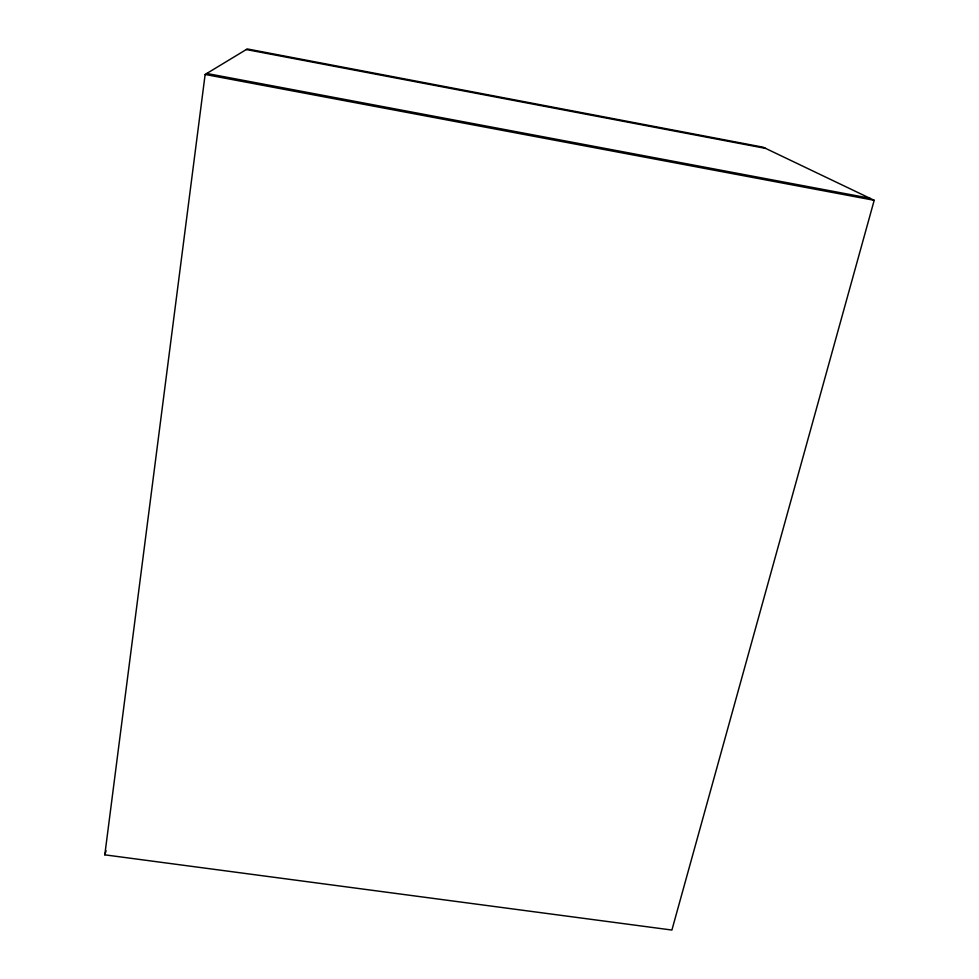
<?xml version="1.0" encoding="UTF-8"?>
<svg xmlns="http://www.w3.org/2000/svg" width="979" height="979" viewBox="0 0 979 979"><rect width="100%" height="100%" fill="white"/><g stroke="black" fill="none" stroke-linecap="round" stroke-linejoin="round"><path stroke-width="1.47" d="M104.802 854.838L205.137 74.465L247.271 48.95L763.094 147.18L874.198 200.303L671.9 930.05L104.802 854.838L106.087 850.763M206.777 73.474L869.927 198.26M205.137 74.465L874.198 200.303M246.292 49.537L765.688 148.416"/></g></svg>
